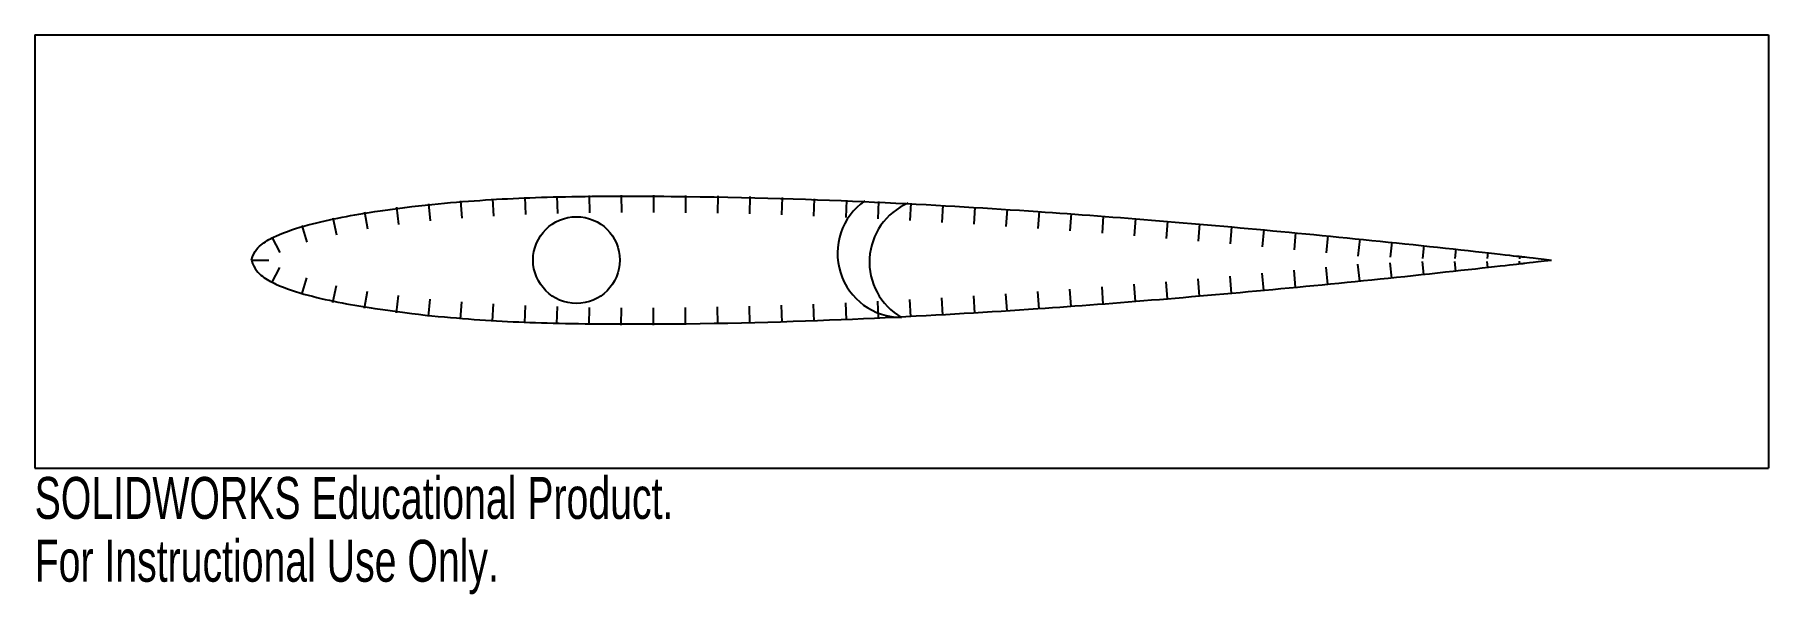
# Model space of a CAD drawing. Header units: millimetres. Extents: x -96 to 104, y -39 to 26.
import ezdxf

# ---------------------------------------------------------------- set-up
doc = ezdxf.new("R2010")
doc.units = ezdxf.units.MM
doc.styles.add('SLDTEXTSTYLE0', font='TXT', dxfattribs={"width": 0.7})

msp = doc.modelspace()

# ---------------------------------------------------------------- linework, layer by layer
at = {"color": 7, "linetype": 'Continuous'}
for p, q in [((-96.19, 25.83), (103.81, 25.83)), ((-96.19, 25.83), (-96.19, -24.17)), ((103.81, 25.83), (103.81, -24.17)), ((-50.76, 6.33), (-50.57, 4.34)), ((-47.06, 6.65), (-46.91, 4.65)), ((-43.36, 6.89), (-43.24, 4.89)), ((-39.65, 7.08), (-39.57, 5.08)), ((-35.94, 7.21), (-35.89, 5.21)), ((-32.23, 7.29), (-32.2, 5.29)), ((-28.52, 7.33), (-28.51, 5.33)), ((-24.81, 7.33), (-24.81, 5.33)), ((-21.1, 7.3), (-21.12, 5.3)), ((-17.38, 7.24), (-17.42, 5.24)), ((-13.67, 7.16), (-13.73, 5.16)), ((-9.96, 7.05), (-10.03, 5.05)), ((-6.25, 6.91), (-6.33, 4.91)), ((-2.54, 6.75), (-2.63, 4.75)), ((1.16, 6.58), (1.06, 4.58)), ((4.87, 6.38), (4.76, 4.39)), ((8.58, 6.18), (8.46, 4.18)), ((-61.78, 4.72), (-61.36, 2.76)), ((-58.13, 5.4), (-57.81, 3.42)), ((-54.45, 5.92), (-54.2, 3.93)), ((12.28, 5.95), (12.16, 3.96)), ((15.99, 5.71), (15.85, 3.71)), ((19.69, 5.46), (19.55, 3.46)), ((23.39, 5.19), (23.24, 3.19)), ((27.09, 4.91), (26.94, 2.92)), ((30.79, 4.62), (30.64, 2.63)), ((34.49, 4.32), (34.33, 2.33)), ((38.19, 4.01), (38.02, 2.02)), ((-68.83, 2.47), (-67.9, 0.7)), ((-65.37, 3.81), (-64.8, 1.9)), ((41.89, 3.68), (41.71, 1.69)), ((45.59, 3.35), (45.4, 1.35)), ((49.28, 3), (49.1, 1.01)), ((52.98, 2.65), (52.79, 0.66)), ((56.67, 2.28), (56.47, 0.29)), ((60.37, 1.91), (60.18, 0.17)), ((64.06, 1.51), (63.9, 0.02)), ((67.75, 1.11), (67.63, 0.02)), ((71.44, 0.7), (71.36, 0)), ((75.12, 0.27), (75.09, -0.03)), ((-71.19, -0.17), (-69.19, -0.17)), ((-68.83, -2.8), (-67.9, -1.03)), ((45.59, -3.68), (45.4, -1.69)), ((49.28, -3.33), (49.1, -1.34)), ((52.98, -2.98), (52.79, -0.99)), ((56.67, -2.62), (56.47, -0.63)), ((60.37, -2.24), (60.18, -0.5)), ((64.06, -1.85), (63.9, -0.35)), ((67.75, -1.44), (67.63, -0.35)), ((71.44, -1.03), (71.36, -0.33)), ((75.12, -0.6), (75.09, -0.31)), ((-65.37, -4.15), (-64.8, -2.23)), ((-61.78, -5.05), (-61.36, -3.1)), ((-58.13, -5.73), (-57.81, -3.75)), ((19.69, -5.79), (19.55, -3.79)), ((23.39, -5.52), (23.24, -3.53)), ((27.09, -5.24), (26.94, -3.25)), ((30.79, -4.95), (30.64, -2.96)), ((34.49, -4.65), (34.33, -2.66)), ((38.19, -4.34), (38.02, -2.35)), ((41.89, -4.01), (41.71, -2.02)), ((-54.45, -6.25), (-54.2, -4.27)), ((-50.76, -6.66), (-50.57, -4.67)), ((-47.06, -6.98), (-46.91, -4.98)), ((-43.36, -7.22), (-43.24, -5.23)), ((-39.65, -7.41), (-39.57, -5.41)), ((-35.94, -7.54), (-35.89, -5.54)), ((-32.23, -7.62), (-32.2, -5.62)), ((-28.52, -7.66), (-28.51, -5.66)), ((-24.81, -7.66), (-24.81, -5.66)), ((-21.1, -7.63), (-21.12, -5.63)), ((-17.38, -7.58), (-17.42, -5.58)), ((-13.67, -7.49), (-13.73, -5.49)), ((-9.96, -7.38), (-10.03, -5.38)), ((-6.25, -7.24), (-6.33, -5.24)), ((-2.54, -7.08), (-2.63, -5.09)), ((1.16, -6.91), (1.06, -4.91)), ((4.87, -6.72), (4.76, -4.72)), ((8.58, -6.51), (8.46, -4.51)), ((12.28, -6.28), (12.16, -4.29)), ((15.99, -6.04), (15.85, -4.05)), ((-96.19, -24.17), (103.81, -24.17))]:
    msp.add_line(p, q, dxfattribs=at)
msp.add_circle((-33.69, -0.17), 5, dxfattribs=at)
for centre, start, end in [((3.81, 0.61), 125.0994, 270), ((7.5, -0.38), 113.3984, 240)]:
    msp.add_arc(centre, 7.39, start, end, dxfattribs=at)
for points in [[(-71.19, -0.17), (-70.81, 0.94), (-69.96, 1.77), (-67.89, 2.92), (-63.36, 4.36), (-53.99, 5.98), (-44.52, 6.82), (-35.02, 7.23), (-16, 7.21), (3.03, 6.48), (18.22, 5.56), (33.32, 4.42), (48.65, 3.06), (63.67, 1.56), (78.81, -0.17), (73.77, 0.42), (78.81, -0.17)], [(-71.19, -0.17), (-70.81, -1.27), (-69.96, -2.1), (-67.89, -3.25), (-63.36, -4.69), (-53.99, -6.31), (-44.52, -7.15), (-35.02, -7.56), (-16, -7.55), (3.03, -6.81), (18.22, -5.89), (33.32, -4.75), (48.65, -3.39), (63.67, -1.89), (78.81, -0.17), (73.77, -0.75), (78.81, -0.17)]]:
    msp.add_open_spline(points, degree=3, knots=[0, 0, 0, 0, 0.007687, 0.015473, 0.031067, 0.062291, 0.124763, 0.187297, 0.249774, 0.374788, 0.499914, 0.599969, 0.699498, 0.800617, 0.899881, 1, 1, 1, 1], dxfattribs=at)

# ---------------------------------------------------------------- texts
at = {"color": 7, "linetype": 'Continuous', "char_height": 4.8336, "attachment_point": 1, "style": 'SLDTEXTSTYLE0'}
for s, insert in [('SOLIDWORKS Educational Product.', (-96.19, -25.19)), ('For Instructional Use Only.', (-96.19, -32.44))]:
    msp.add_mtext(s, dxfattribs=dict(at, insert=insert))

doc.saveas('drawing.dxf')
